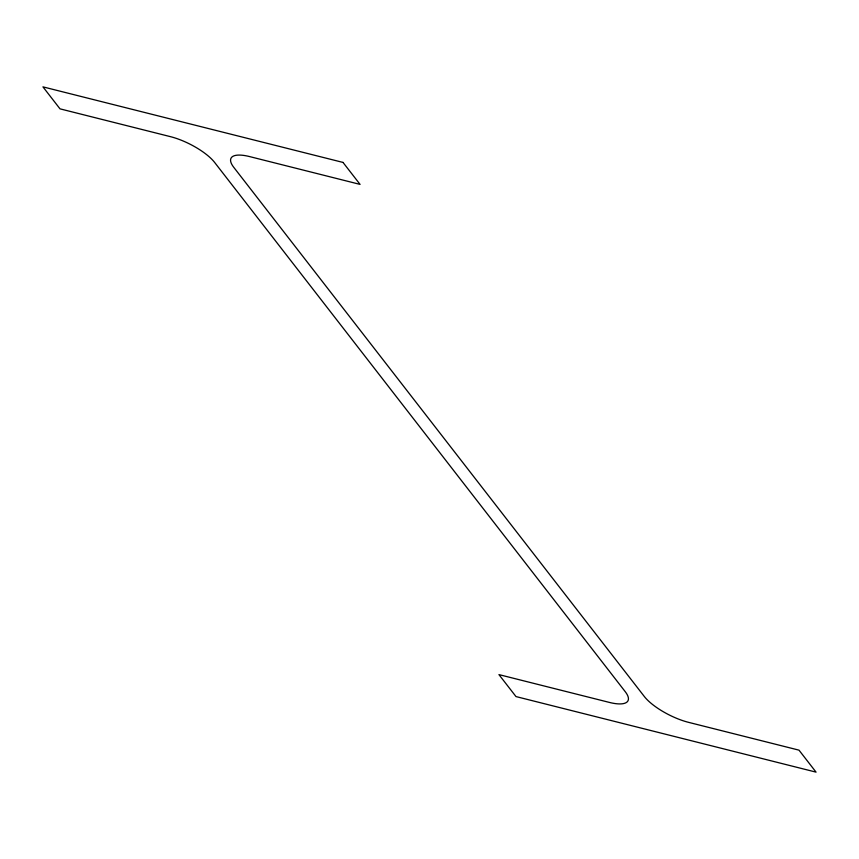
<?xml version="1.0" encoding="UTF-8"?>
<svg xmlns="http://www.w3.org/2000/svg" width="859" height="859" viewBox="0 0 859 859"><rect width="100%" height="100%" fill="white"/><g stroke="black" fill="none" stroke-linecap="round" stroke-linejoin="round"><path stroke-width="1.29" d="M343.009 162.426L42.95 86.866L60.001 108.846L170.49 136.667A36.701 12.015 26.9 0 1 214.664 162.48L625.266 691.72A36.701 12.015 26.9 0 1 609.428 702.426L498.939 674.605L515.991 696.574L816.05 772.134L798.999 750.154L688.51 722.333A36.701 12.015 26.9 0 1 644.336 696.52L233.734 167.28A36.701 12.015 26.9 0 1 249.572 156.574L360.061 184.395L343.009 162.426"/></g></svg>
